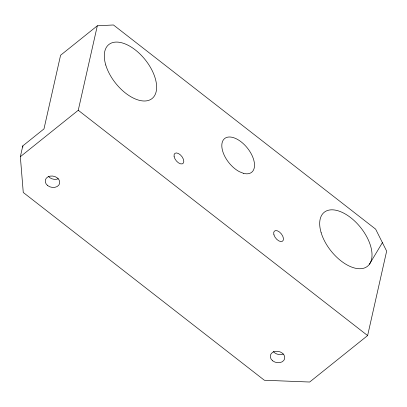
<?xml version="1.0" encoding="UTF-8"?>
<svg xmlns="http://www.w3.org/2000/svg" width="407" height="407" viewBox="0 0 407 407"><rect width="100%" height="100%" fill="white"/><g stroke="black" fill="none" stroke-linecap="round" stroke-linejoin="round"><path stroke-width="0.61" d="M20.35 156.7L22.782 145.904L43.981 128.907L60.582 55.255L97.319 25.799L113.456 24.975L375.646 229.151L386.65 251.119L367.618 335.566L309.676 382.025L264.367 380.25L23.26 192.475L20.35 156.7L78.256 110.272L97.319 25.799M369.444 264.214L382.402 242.638M78.256 110.272L367.618 335.566M22.782 145.904L22.884 147.156M283.389 353.998A7.351 5.647 12.7 0 1 273.301 351.511M58.359 178.749A7.351 5.647 12.7 0 1 48.265 176.256M243.569 173.362L239.387 171.688A21.617 11.803 51.3 0 1 222.863 140.736A21.617 11.803 51.3 0 1 249.883 151.531A21.617 11.803 51.3 0 1 243.569 173.362M174.11 156.553A6.487 3.541 51.3 0 0 182.194 163.894A6.487 3.541 51.3 0 0 180.423 154.909A6.487 3.541 51.3 0 0 174.11 156.553M273.931 234.834A6.487 3.541 51.3 0 0 282.285 241.341A6.487 3.541 51.3 0 0 279.477 232.01A6.487 3.541 51.3 0 0 273.931 234.834M272.726 360.846A7.351 5.647 12.7 0 0 284.666 358.75A7.351 5.647 12.7 0 0 275.198 351.378A7.351 5.647 12.7 0 0 272.726 360.846M47.69 185.592A7.351 5.647 12.7 0 0 59.631 183.496A7.351 5.647 12.7 0 0 50.168 176.124A7.351 5.647 12.7 0 0 47.69 185.592M105.759 64.998A34.59 18.88 51.3 0 0 150.31 99.684A34.59 18.88 51.3 0 0 135.338 49.939A34.59 18.88 51.3 0 0 105.759 64.998M321.154 232.738A34.59 18.88 51.3 0 0 365.7 267.424A34.59 18.88 51.3 0 0 350.732 217.679A34.59 18.88 51.3 0 0 321.154 232.738"/></g></svg>
